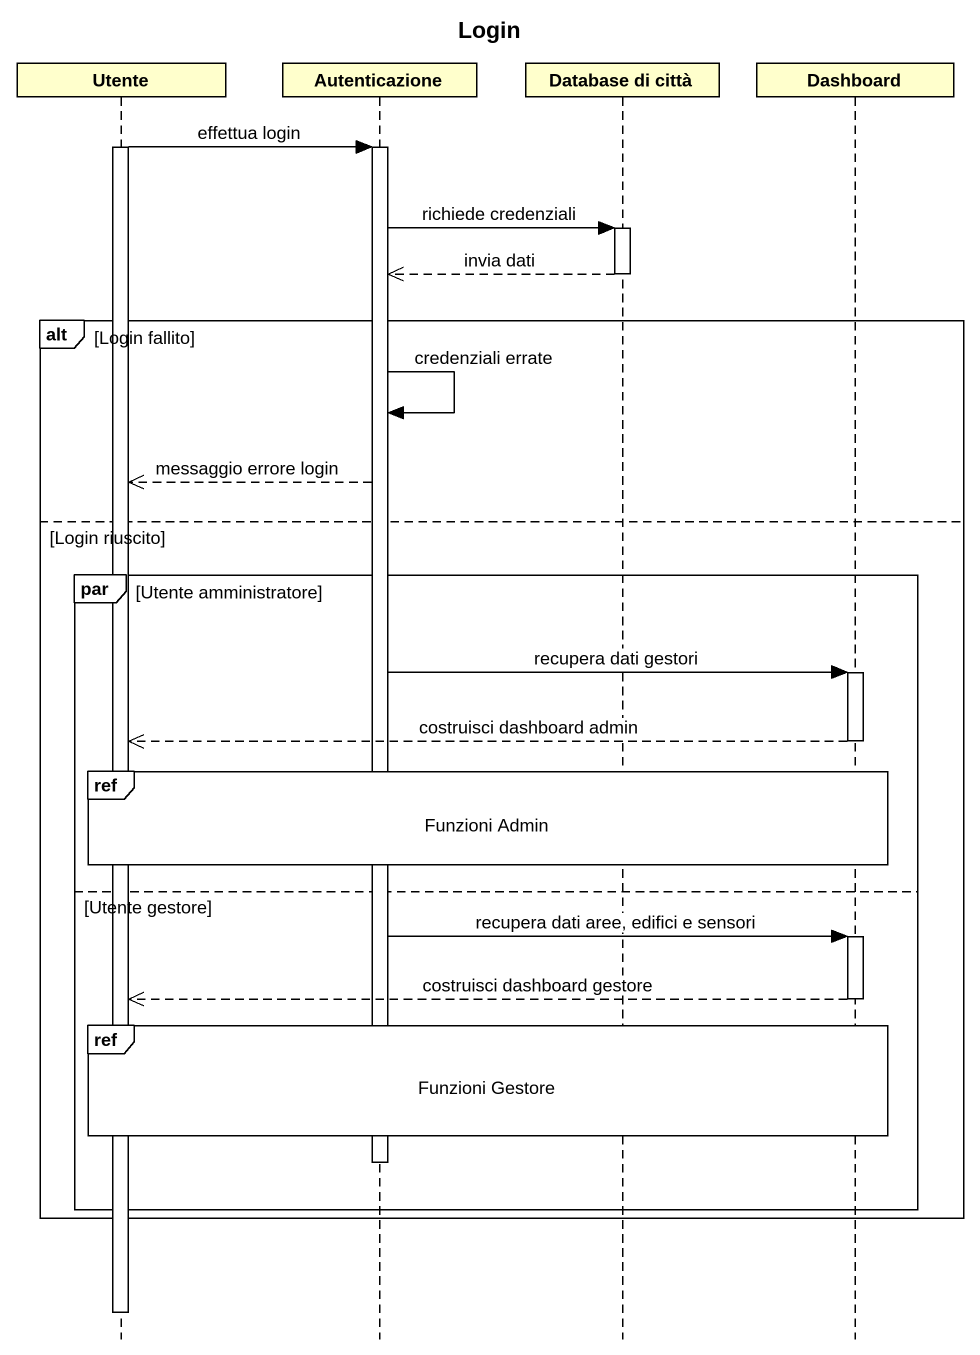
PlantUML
@startuml
title Login
hide footbox
participant Utente
participant Autenticazione
participant "Database di città" as Database_di_città
participant Dashboard

activate Utente
Utente -> Autenticazione : effettua login
activate Autenticazione
Autenticazione -> Database_di_città : richiede credenziali
activate Database_di_città
Database_di_città -->> Autenticazione : invia dati
deactivate Database_di_città
alt Login fallito
  Autenticazione -> Autenticazione : credenziali errate
  Autenticazione -->> Utente : messaggio errore login
else Login riuscito
  par Utente amministratore
    Autenticazione -> Dashboard : recupera dati gestori
    activate Dashboard
    Dashboard -->> Utente : costruisci dashboard admin
    deactivate Dashboard
    ref over Utente, Autenticazione, Database_di_città, Dashboard : Funzioni Admin
  else Utente gestore
    Autenticazione -> Dashboard : recupera dati aree, edifici e sensori
    activate Dashboard
    Dashboard -->> Utente : costruisci dashboard gestore
    deactivate Dashboard
    ref over Utente, Autenticazione, Database_di_città, Dashboard : Funzioni Gestore
    deactivate Autenticazione
  end
end
deactivate Utente
@enduml
